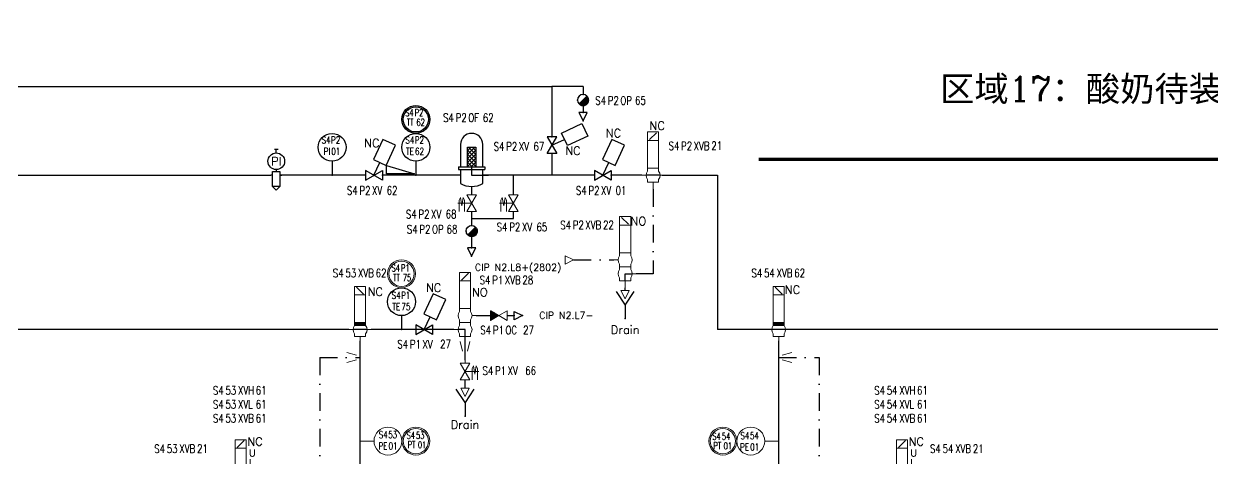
# Model space of a CAD drawing. Header units: inches. Extents: x 17763 to 19852, y 23674 to 24794.
# Drawn here: x 18347.6 to 18773.5, y 24630.4 to 24786.2 of the extents above; entities that cross this region are included whole.
import ezdxf
from ezdxf.enums import TextEntityAlignment as Align

# ---------------------------------------------------------------- set-up
doc = ezdxf.new("R2010")
doc.units = ezdxf.units.IN
doc.header["$MEASUREMENT"] = 0
doc.linetypes.add('ACAD_ISO02W100', pattern=[15, 12, -3])
doc.linetypes.add('DASHDOT2', pattern=[12.7, 6.35, -3.175, 0, -3.175])
doc.layers.add('31 Equipment', color=7, linetype='Continuous', lineweight=9)
doc.layers.add('33 Instruments Labels', color=7, linetype='Continuous', lineweight=9)
for name, color, linetype in [('CUVERIE', 7, 'Continuous'), ('LIBELLE-INSTRUM', 7, 'Continuous'), ('MATERIEL-DIVERS', 7, 'Continuous'), ('POMPES-PROCESS', 7, 'Continuous'), ('REPERES', 7, 'Continuous'), ('TEXTES', 7, 'Continuous'), ('TITRE', 7, 'Continuous'), ('TUYAUTERIE-EAU UTILITES FROIDE', 142, 'Continuous'), ('TUYAUTERIE-EGOUT', 32, 'Continuous'), ('TUYAUTERIE-GAZ', 3, 'Continuous'), ('TUYAUTERIE-NEP', 4, 'DASHDOT2'), ('TUYAUTERIE-VAPEUR', 6, 'Continuous'), ('TUYAUTERIE-VAPEUR PROCESS', 6, 'Continuous'), ('TXT_FR', 7, 'Continuous'), ('VANNES', 7, 'Continuous')]:
    doc.layers.add(name, color=color, linetype=linetype)
doc.layers.get('REPERES').off()
doc.styles.add('ROMANC', font='romanc')
doc.styles.add('ROMANS', font='ROMANS.SHX')
pattern_1 = [(45, (0, 0), (-0.02245064, 0.02245064), [])]

# ---------------------------------------------------------------- blocks, each defined once
blk = doc.blocks.new('APV-VLV-SSEAT-M+MP42-3')
at = {"layer": '31 Equipment'}
h = blk.add_hatch(dxfattribs=at)
h.set_pattern_fill('ANSI31', color=256, scale=0.01, style=0)
h.set_pattern_definition(pattern_1)
h.paths.add_polyline_path([(2, 2.5), (-2, 2.5), (-2, 1.5), (2, 1.5)])
at = {"layer": '31 Equipment', "ltscale": 38}
for p, q in [((1.25, 15.25), (-1.25, 12.75)), ((-4, 0), (-2.5, 0)), ((-2, 2.5), (-2, 1.5)), ((-2, 1.5), (2, 1.5)), ((2, 2.5), (2, 1.5)), ((-2, -2.5), (-2, -1.5)), ((2, -2.5), (-2, -2.5)), ((-2, -2.5), (2, -2.5)), ((0, -2.5), (0, -5)), ((2, -2.5), (2, -1.5))]:
    blk.add_line(p, q, dxfattribs=at)
at = {"layer": '31 Equipment', "lineweight": 30}
blk.add_line((-2.5, 0), (2.5, 0), dxfattribs=at)
at = {"layer": '31 Equipment'}
blk.add_line((2.5, 0), (4, 0), dxfattribs=at)
at = {"layer": '31 Equipment', "ltscale": 38}
for points in [[(-2, 12.5), (2, 12.5), (2, 15.5), (-2, 15.5)], [(-2, 2.5), (2, 2.5), (2, 12.5), (-2, 12.5)]]:
    blk.add_lwpolyline(points, close=True, dxfattribs=at)
for start, end in [(143.1301, 216.8699), (323.1301, 36.8699)]:
    blk.add_arc((0, 0), 2.5, start, end, dxfattribs=at)
blk = doc.blocks.new('EGOUT')
at = {"color": 7}
for p, q in [((-3.2, 9.61), (0, 4.81)), ((0, 4.81), (3.2, 9.61)), ((0, 4.81), (0, 0))]:
    blk.add_line(p, q, dxfattribs=at)
at = {"color": 7, "extrusion": (0, -1, 0)}
blk.add_point((0, 0), dxfattribs=at)
at = {"layer": 'POMPES-PROCESS', "style": 'ROMANS'}
blk.add_attdef('EGOUT', text='', height=3, dxfattribs=at).set_placement((0, -4), align=Align.MIDDLE)
blk = doc.blocks.new('APV-FCE-GEN-REDCON-1')
at = {"layer": '31 Equipment', "color": 7}
for p, q in [((-2.5, 2.5), (2.5, 1.25)), ((2.5, 1.25), (2.5, 1.25)), ((2.5, -1.25), (-2.5, -2.5))]:
    blk.add_line(p, q, dxfattribs=at)
blk = doc.blocks.new('APV-VLV-SOLV-22-1')
at = {"layer": '31 Equipment', "linetype": 'ACAD_ISO02W100', "ltscale": 38}
for p, q in [((-1, 4.5), (-2, 4)), ((3, 4.5), (-1, 4.5)), ((0, 0), (0, 5)), ((-2, 4), (1, 3.5)), ((-2, 3), (1, 3.5)), ((-1, 2.5), (-2, 3)), ((3, 2.5), (-1, 2.5))]:
    blk.add_line(p, q, dxfattribs=at)
at = {"layer": '31 Equipment', "ltscale": 38}
for p, q in [((-3, 0), (-4, 0)), ((3, 0), (4, 0))]:
    blk.add_line(p, q, dxfattribs=at)
at = {"layer": '31 Equipment'}
for p, q in [((-3, 1.734), (-3, -1.734)), ((-3, -1.734), (3, 1.734)), ((3, -1.734), (-3, 1.734)), ((3, 1.734), (3, -1.734))]:
    blk.add_line(p, q, dxfattribs=at)
blk = doc.blocks.new('APV-SIGN-ARW-FLOW-1')
at = {"layer": '31 Equipment'}
for p, q in [((-1.5, -1.5), (-1.5, 1.5)), ((-1.5, 1.5), (1.5, 0)), ((1.5, 0), (-1.5, -1.5))]:
    blk.add_line(p, q, dxfattribs=at)
blk = doc.blocks.new('INSTR-M-L-TE')
at = {"color": 7, "extrusion": (0, -1, 0)}
blk.add_point((0, -10), dxfattribs=at)
at = {"layer": 'MATERIEL-DIVERS', "color": 7}
blk.add_line((0, -5), (0, -10), dxfattribs=at)
blk.add_circle((0, 0), 5, dxfattribs=at)
at = {"layer": 'LIBELLE-INSTRUM', "style": 'ROMANS', "width": 0.8, "flags": 8}
blk.add_attdef('TE', text='', height=3, dxfattribs=at).set_placement((0, 0), align=Align.MIDDLE)
blk = doc.blocks.new('APV-VLV-SSEAT-SW43-41')
at = {"layer": '31 Equipment', "ltscale": 38}
for p, q in [((1.25, 20.25), (-1.25, 17.75)), ((-2, 7.5), (-2, 6.5)), ((2, 7.5), (2, 6.5)), ((2.5, 5), (4, 5)), ((-2.5, 0), (-4, 0)), ((-2, 2.5), (-2, 3.5)), ((-2, 2.5), (2, 2.5)), ((-2, 2.5), (-2, 1.5)), ((2, 2.5), (2, 3.5)), ((2, 2.5), (2, 1.5)), ((-2, -1.5), (-2, -2.5)), ((-2, -2.5), (2, -2.5)), ((0, -2.5), (0, -5)), ((2, -1.5), (2, -2.5))]:
    blk.add_line(p, q, dxfattribs=at)
at = {"layer": '31 Equipment', "lineweight": 30}
for p, q in [((0, 0), (-2.5, 0)), ((0, -2.5), (0, 0))]:
    blk.add_line(p, q, dxfattribs=at)
at = {"layer": '31 Equipment', "ltscale": 38}
for points in [[(-2, 17.5), (2, 17.5), (2, 20.5), (-2, 20.5)], [(-2, 7.5), (2, 7.5), (2, 17.5), (-2, 17.5)]]:
    blk.add_lwpolyline(points, close=True, dxfattribs=at)
for centre, start, end in [((0, 5), 143.1301, 216.8699), ((0, 5), 323.1301, 36.8699), ((0, 0), 143.1301, 216.8699), ((0, 0), 323.1301, 36.8699)]:
    blk.add_arc(centre, 2.5, start, end, dxfattribs=at)
blk = doc.blocks.new('APV-INS-F-L-TT')
at = {"layer": '31 Equipment'}
for radius in [5, 4.5]:
    blk.add_circle((0, 0), radius, dxfattribs=at)
blk = doc.blocks.new('APV-VLV-SSEAT-SW42-3')
at = {"layer": '31 Equipment', "ltscale": 38}
for p, q in [((1.25, 15.25), (-1.25, 12.75)), ((-2, 2.5), (-2, 1.5)), ((2, 2.5), (2, 1.5)), ((-2, -2.5), (-2, -1.5)), ((2, -2.5), (-2, -2.5)), ((-2, -2.5), (2, -2.5)), ((0, -2.5), (0, -5)), ((2, -2.5), (2, -1.5))]:
    blk.add_line(p, q, dxfattribs=at)
at = {"layer": '31 Equipment'}
for p, q in [((-4, 0), (-2.5, 0)), ((2.5, 0), (4, 0))]:
    blk.add_line(p, q, dxfattribs=at)
at = {"layer": '31 Equipment', "lineweight": 30}
blk.add_line((2.5, 0), (-2.5, 0), dxfattribs=at)
at = {"layer": '31 Equipment', "ltscale": 38}
for points in [[(-2, 12.5), (2, 12.5), (2, 15.5), (-2, 15.5)], [(-2, 2.5), (2, 2.5), (2, 12.5), (-2, 12.5)]]:
    blk.add_lwpolyline(points, close=True, dxfattribs=at)
for start, end in [(143.1301, 216.8699), (323.1301, 36.8699)]:
    blk.add_arc((0, 0), 2.5, start, end, dxfattribs=at)
blk = doc.blocks.new('FLE23-A')
at = {"color": 7}
for p, q in [((0, 1.5), (-3, 0)), ((-3, 0), (0, -1.5)), ((0, -1.5), (0, 1.5))]:
    blk.add_line(p, q, dxfattribs=at)
at = {"layer": 'MATERIEL-DIVERS', "color": 7, "extrusion": (-1, 0, 0)}
blk.add_point((-3, 0), dxfattribs=at)
at = {"layer": 'MATERIEL-DIVERS', "color": 2}
for p in [(-3, 0), (0, 0)]:
    blk.add_point(p, dxfattribs=at)
at = {"layer": 'MATERIEL-DIVERS', "color": 7, "extrusion": (1, 0, 0)}
blk.add_point((0, 0), dxfattribs=at)
blk = doc.blocks.new('INSTR-M-L-PI')
at = {"color": 7, "extrusion": (0, -1, 0)}
blk.add_point((0, -10), dxfattribs=at)
at = {"layer": 'MATERIEL-DIVERS', "color": 7}
blk.add_line((0, -5), (0, -10), dxfattribs=at)
blk.add_circle((0, 0), 5, dxfattribs=at)
at = {"layer": 'LIBELLE-INSTRUM', "style": 'ROMANS', "width": 0.8, "flags": 8}
blk.add_attdef('PI', text='', height=3, dxfattribs=at).set_placement((0, 0), align=Align.MIDDLE)
blk = doc.blocks.new('DETR12MODIF')
at = {"layer": 'MATERIEL-DIVERS', "color": 7}
for p, q in [((-0.67, 9.33), (0.67, 9.33)), ((0, 8), (0, 9.33)), ((-1.33, 0), (-2, 0)), ((-1.33, -4), (-1.33, 1.33)), ((-1.33, 1.33), (1.33, 1.33)), ((1.33, 1.33), (1.33, -4)), ((1.33, 0), (2, 0)), ((-1.33, -4), (0, -5.33)), ((1.33, -4), (-1.33, -4)), ((0, -5.33), (1.33, -4))]:
    blk.add_line(p, q, dxfattribs=at)
at = {"layer": 'MATERIEL-DIVERS'}
blk.add_line((0, 2), (0, 1.33), dxfattribs=at)
blk.add_circle((0, 5), 3, dxfattribs=at)
at = {"layer": 'MATERIEL-DIVERS', "style": 'ROMANS'}
blk.add_text('PI', height=3, dxfattribs=at).set_placement((0, 5), align=Align.MIDDLE)
blk = doc.blocks.new('*X56')
at = {"color": 0}
for p, q in [((688.5, 377.37), (691.13, 380)), ((688.5, 378.79), (689.71, 380)), ((688.5, 375.96), (691.5, 378.96)), ((688.5, 374.54), (691.5, 377.54)), ((688.5, 373.13), (691.5, 376.13)), ((689.78, 373), (691.5, 374.72)), ((691.2, 373), (691.5, 373.3))]:
    blk.add_line(p, q, dxfattribs=at)
blk = doc.blocks.new('SAFILT')
for p, q in [((-4, 11), (-4, 3)), ((-1.5, 3), (-1.5, 10)), ((-1.5, 10), (1.5, 10)), ((1.5, 10), (1.5, 3)), ((4, 3), (4, 11)), ((-4, 0), (-6, 0)), ((-4.68, 3), (-4.68, 2)), ((-4.68, 3), (4.68, 3)), ((-4.68, 2), (4.68, 2)), ((-4, 2), (-4, -3)), ((0, 3), (0, 0)), ((0, 0), (6, 0)), ((4, -3), (4, 2)), ((4.68, 3), (4.68, 2)), ((0, -4), (0, -6))]:
    blk.add_line(p, q)
for centre, radius, start, end in [((0, 11), 4, 0, 180), ((0, 4.5), 8.5, 241.9275, 298.0725)]:
    blk.add_arc(centre, radius, start, end)
at = {"xscale": -1}
blk.add_blockref('*X56', (690, -370), dxfattribs=at)
blk.add_blockref('*X56', (-690, -370))
blk = doc.blocks.new('*X59')
at = {"color": 0}
for p, q in [((96.5, 163), (103.5, 170)), ((96.5, 162.9), (103.6, 170)), ((96.5, 162.9), (103.6, 170)), ((96.5, 162.9), (103.6, 170)), ((96.6, 162.9), (103.6, 169.9)), ((96.6, 162.9), (103.6, 169.9)), ((96.6, 162.8), (103.7, 169.9)), ((96.6, 162.8), (103.7, 169.9)), ((96.6, 162.8), (103.7, 169.9)), ((96.7, 162.8), (103.7, 169.8)), ((96.7, 162.7), (103.8, 169.8)), ((96.7, 162.7), (103.8, 169.8)), ((96.7, 162.7), (103.8, 169.8)), ((96.8, 162.7), (103.8, 169.7)), ((96.8, 162.7), (103.8, 169.7)), ((96.8, 162.6), (103.9, 169.7)), ((96.8, 162.6), (103.9, 169.7)), ((96.9, 162.6), (103.9, 169.6)), ((96.9, 162.6), (103.9, 169.6)), ((96.9, 162.6), (103.9, 169.6)), ((96.9, 162.5), (104, 169.6)), ((97, 162.5), (104, 169.5)), ((97, 162.5), (104, 169.5)), ((97, 162.5), (104, 169.5)), ((97, 162.5), (104, 169.5)), ((97.1, 162.4), (104.1, 169.4)), ((97.1, 162.4), (104.1, 169.4)), ((97.1, 162.4), (104.1, 169.4)), ((97.2, 162.4), (104.1, 169.3)), ((97.2, 162.4), (104.1, 169.3)), ((97.2, 162.4), (104.1, 169.3)), ((97.2, 162.3), (104.2, 169.3)), ((97.3, 162.3), (104.2, 169.2)), ((97.3, 162.3), (104.2, 169.2)), ((97.3, 162.3), (104.2, 169.2)), ((97.3, 162.3), (104.2, 169.2)), ((97.4, 162.2), (104.3, 169.1)), ((97.4, 162.2), (104.3, 169.1)), ((97.4, 162.2), (104.3, 169.1)), ((97.5, 162.2), (104.3, 169)), ((97.5, 162.2), (104.3, 169)), ((97.5, 162.2), (104.3, 169)), ((97.5, 162.1), (104.4, 169)), ((97.6, 162.1), (104.4, 168.9)), ((97.6, 162.1), (104.4, 168.9)), ((97.6, 162.1), (104.4, 168.9)), ((97.7, 162.1), (104.4, 168.8)), ((97.7, 162.1), (104.4, 168.8)), ((97.7, 162.1), (104.4, 168.8)), ((97.7, 162), (104.5, 168.8)), ((97.8, 162), (104.5, 168.7)), ((97.8, 162), (104.5, 168.7)), ((97.8, 162), (104.5, 168.7)), ((97.9, 162), (104.5, 168.6)), ((97.9, 162), (104.5, 168.6)), ((97.9, 162), (104.5, 168.6)), ((98, 161.9), (104.6, 168.5)), ((98, 161.9), (104.6, 168.5)), ((98, 161.9), (104.6, 168.5)), ((98, 161.9), (104.6, 168.5)), ((98.1, 161.9), (104.6, 168.4)), ((98.1, 161.9), (104.6, 168.4)), ((98.1, 161.9), (104.6, 168.4)), ((98.2, 161.8), (104.7, 168.3)), ((98.2, 161.8), (104.7, 168.3)), ((98.2, 161.8), (104.7, 168.3)), ((98.3, 161.8), (104.7, 168.2)), ((98.3, 161.8), (104.7, 168.2)), ((98.3, 161.8), (104.7, 168.2)), ((98.4, 161.8), (104.7, 168.1)), ((98.4, 161.8), (104.7, 168.1)), ((98.4, 161.7), (104.8, 168.1)), ((98.5, 161.7), (104.8, 168)), ((98.5, 161.7), (104.8, 168)), ((98.5, 161.7), (104.8, 168)), ((98.6, 161.7), (104.8, 167.9)), ((98.6, 161.7), (104.8, 167.9)), ((98.6, 161.7), (104.8, 167.9)), ((98.7, 161.7), (104.8, 167.8)), ((98.7, 161.7), (104.8, 167.8)), ((98.8, 161.7), (104.8, 167.7)), ((98.8, 161.6), (104.9, 167.7)), ((98.8, 161.6), (104.9, 167.7)), ((98.9, 161.6), (104.9, 167.6)), ((98.9, 161.6), (104.9, 167.6)), ((98.9, 161.6), (104.9, 167.6)), ((99, 161.6), (104.9, 167.5)), ((99, 161.6), (104.9, 167.5)), ((99, 161.6), (104.9, 167.5)), ((99.1, 161.6), (104.9, 167.4)), ((99.1, 161.6), (104.9, 167.4)), ((99.2, 161.6), (104.9, 167.3)), ((99.2, 161.6), (104.9, 167.3)), ((99.2, 161.6), (104.9, 167.3)), ((99.3, 161.6), (104.9, 167.2)), ((99.3, 161.5), (105, 167.2)), ((99.4, 161.5), (105, 167.1)), ((99.4, 161.5), (105, 167.1)), ((99.4, 161.5), (105, 167.1)), ((99.5, 161.5), (105, 167)), ((99.5, 161.5), (105, 167)), ((99.6, 161.5), (105, 166.9)), ((99.6, 161.5), (105, 166.9)), ((99.6, 161.5), (105, 166.9)), ((99.7, 161.5), (105, 166.8)), ((99.7, 161.5), (105, 166.8)), ((99.8, 161.5), (105, 166.7)), ((99.8, 161.5), (105, 166.7)), ((99.9, 161.5), (105, 166.6)), ((99.9, 161.5), (105, 166.6)), ((99.9, 161.5), (105, 166.6)), ((100, 161.5), (105, 166.5)), ((100, 161.5), (105, 166.5)), ((100.1, 161.5), (105, 166.4)), ((100.1, 161.5), (105, 166.4)), ((100.2, 161.5), (105, 166.3)), ((100.2, 161.5), (105, 166.3)), ((100.3, 161.5), (105, 166.2)), ((100.3, 161.5), (105, 166.2)), ((100.4, 161.5), (105, 166.1)), ((100.4, 161.5), (105, 166.1)), ((100.5, 161.5), (105, 166)), ((100.5, 161.5), (105, 166)), ((100.6, 161.5), (105, 165.9)), ((100.6, 161.5), (105, 165.9)), ((100.7, 161.5), (105, 165.8)), ((100.7, 161.6), (104.9, 165.8)), ((100.8, 161.6), (104.9, 165.7)), ((100.8, 161.6), (104.9, 165.7)), ((100.9, 161.6), (104.9, 165.6)), ((100.9, 161.6), (104.9, 165.6)), ((101, 161.6), (104.9, 165.5)), ((101, 161.6), (104.9, 165.5)), ((101.1, 161.6), (104.9, 165.4)), ((101.2, 161.6), (104.9, 165.3)), ((101.2, 161.6), (104.9, 165.3)), ((101.3, 161.7), (104.8, 165.2)), ((101.3, 161.7), (104.8, 165.2)), ((101.4, 161.7), (104.8, 165.1)), ((101.5, 161.7), (104.8, 165)), ((101.5, 161.7), (104.8, 165)), ((101.6, 161.8), (104.7, 164.9)), ((101.7, 161.8), (104.7, 164.8)), ((101.7, 161.8), (104.7, 164.8)), ((101.8, 161.8), (104.7, 164.7)), ((101.9, 161.9), (104.6, 164.6)), ((102, 161.9), (104.6, 164.5)), ((102, 161.9), (104.6, 164.5)), ((102.1, 162), (104.5, 164.4)), ((102.2, 162), (104.5, 164.3)), ((102.3, 162.1), (104.4, 164.2)), ((102.4, 162.1), (104.4, 164.1)), ((102.5, 162.2), (104.3, 164)), ((102.6, 162.2), (104.3, 163.9)), ((102.7, 162.3), (104.2, 163.8)), ((102.9, 162.4), (104.1, 163.6)), ((103, 162.5), (104, 163.5)), ((103.3, 162.7), (103.8, 163.2))]:
    blk.add_line(p, q, dxfattribs=at)
blk = doc.blocks.new('ST')
at = {"color": 7}
blk.add_line((-1.41, 1.42), (1.42, -1.41), dxfattribs=at)
for start, end in [(134.8377, 315.1619), (315.2431, 134.7569)]:
    blk.add_arc((0, 0), 2, start, end, dxfattribs=at)
at = {"color": 7, "extrusion": (-1, 0, 0)}
blk.add_point((-2, 0), dxfattribs=at)
at = {"color": 7, "extrusion": (0, 1, 0)}
blk.add_point((0, 2), dxfattribs=at)
at = {"color": 7, "extrusion": (1, 0, 0)}
blk.add_point((2, 0), dxfattribs=at)
at = {"color": 7, "extrusion": (0, -1, 0)}
blk.add_point((0, -2), dxfattribs=at)
at = {"color": 7, "xscale": -0.4, "yscale": 0.4, "zscale": 0.4}
blk.add_blockref('*X59', (40, -66.6), dxfattribs=at)
blk = doc.blocks.new('VANNE SIEGE INCLINE')
at = {"color": 7}
for p, q in [((-3, 1.73), (-3, -1.73)), ((-3, -1.73), (3, 1.73)), ((3, -1.73), (-3, 1.73)), ((3, 1.73), (3, -1.73))]:
    blk.add_line(p, q, dxfattribs=at)
at = {"color": 7, "extrusion": (-1, 0, 0)}
blk.add_point((-3, 0), dxfattribs=at)
at = {"color": 7, "extrusion": (1, 0, 0)}
blk.add_point((3, 0), dxfattribs=at)
at = {"layer": 'VANNES'}
for p, q in [((3.23, 12.84), (-0.15, 5.59)), ((7.76, 10.73), (3.23, 12.84)), ((4.38, 3.47), (7.76, 10.73)), ((-0.15, 5.59), (4.38, 3.47)), ((0, 0), (2.11, 4.53))]:
    blk.add_line(p, q, dxfattribs=at)
blk = doc.blocks.new('APV-INS-M-L-PE')
at = {"layer": '31 Equipment', "color": 7}
blk.add_line((0, -5), (0, -10), dxfattribs=at)
blk.add_circle((0, 0), 5, dxfattribs=at)
at = {"layer": '33 Instruments Labels', "style": 'ROMANS', "width": 0.8, "flags": 8}
blk.add_attdef('PE', text='', height=3, dxfattribs=at).set_placement((0, 0), align=Align.MIDDLE)
blk = doc.blocks.new('APV-INS-F-L-PT')
at = {"layer": '31 Equipment'}
for radius in [5, 4.5]:
    blk.add_circle((0, 0), radius, dxfattribs=at)
blk = doc.blocks.new('REPNORM1')
at = {"layer": 'TEXTES', "style": 'ROMANS', "width": 0.75}
for tag, p in [('ZONE', (-9.75, -1.25)), ('SOUSZONE', (-5.25, -1.25)), ('ELEMENT', (-0.75, -1.25)), ('NUM', (5.59, -1.22))]:
    blk.add_attdef(tag, p, '', height=3, dxfattribs=at)
blk = doc.blocks.new('REPINS')
at = {"layer": 'TEXTES', "style": 'ROMANS', "width": 0.75}
for tag, p in [('ZONE', (-3.3, 1)), ('SOUSZONE', (0.1, 1)), ('NUM', (0.2, -3))]:
    blk.add_attdef(tag, p, '', height=2.5, dxfattribs=at)
blk.add_attdef('ELEMENT', text='', height=2.5, dxfattribs=at).set_placement((-0.2, -3), align=Align.RIGHT)
blk = doc.blocks.new('REPINS2')
at = {"layer": 'TEXTES', "style": 'ROMANS', "width": 0.7}
for tag, p in [('ZONE', (-3.35, 0.8)), ('SOUSZONE', (0.05, 0.8)), ('NUM', (0.7, -2.6))]:
    blk.add_attdef(tag, p, '', height=2.5, dxfattribs=at)
blk.add_attdef('ELEMENT', text='', height=2.5, dxfattribs=at).set_placement((-1.56, -2.59), align=Align.CENTER)
blk = doc.blocks.new('REPNORM')
at = {"layer": 'TEXTES', "style": 'ROMANS', "width": 0.75}
for tag, p in [('ZONE', (-9.75, -1.25)), ('SOUSZONE', (-5.25, -1.25)), ('ELEMENT', (0, -1.25)), ('NUM', (4.5, -1.25))]:
    blk.add_attdef(tag, p, '', height=3, dxfattribs=at)
blk = doc.blocks.new('APV-FCE-NRV-GEN-1')
at = {"layer": '31 Equipment'}
h = blk.add_hatch(dxfattribs=at)
h.set_pattern_fill('ANSI31', color=256, scale=0.01, style=0)
h.set_pattern_definition(pattern_1)
h.paths.add_polyline_path([(3, 1.75), (3, -1.75), (0, 0)])
at = {"layer": '31 Equipment', "linetype": 'ACAD_ISO02W100', "ltscale": 38}
for p, q in [((-3, 0), (-5, 0)), ((0, 0), (-3, 1.75)), ((-3, 1.75), (-3, -1.75)), ((0, 0), (-3, -1.75)), ((0, 0), (3, 1.75)), ((0, 0), (3, -1.75)), ((3, 1.75), (3, -1.75)), ((3, 0), (5, 0))]:
    blk.add_line(p, q, dxfattribs=at)
blk = doc.blocks.new('APV-VLV-DSEAT-DA34-3')
at = {"layer": '31 Equipment', "ltscale": 38}
for p, q in [((1.25, 20.25), (-1.25, 17.75)), ((-4, 5), (-2.5, 5)), ((-2, 7.5), (-2, 6.5)), ((2, 7.5), (2, 6.5)), ((4, 5), (2.5, 5)), ((-2, 3), (-2, 3.5)), ((-2, 2), (-2, 1.5)), ((2, 3), (2, 3.5)), ((2, 2), (2, 1.5)), ((-4, 0), (-2.5, 0)), ((-2, -2.5), (-2, -1.5)), ((-2, -2.5), (2, -2.5)), ((0, -5.5), (-1, -4)), ((0, -2.5), (0, -4)), ((1, -4), (0, -5.5)), ((1.5, -2.5), (1.5, -5)), ((2, -2.5), (2, -1.5)), ((2.5, 0), (4, 0)), ((0, -5.5), (0, -7.5))]:
    blk.add_line(p, q, dxfattribs=at)
at = {"layer": '31 Equipment', "lineweight": 30}
for p, q in [((-2.5, 5), (2.5, 5)), ((-2.5, 0), (2.5, 0))]:
    blk.add_line(p, q, dxfattribs=at)
at = {"layer": '31 Equipment', "ltscale": 38}
for points in [[(-2, 17.5), (2, 17.5), (2, 20.5), (-2, 20.5)], [(-2, 7.5), (2, 7.5), (2, 17.5), (-2, 17.5)], [(-2, 3), (2, 3), (2, 2), (-2, 2)]]:
    blk.add_lwpolyline(points, close=True, dxfattribs=at)
for centre, start, end in [((0, 5), 143.1301, 216.8699), ((0, 5), 323.1301, 36.8699), ((0, 0), 143.1301, 216.8699), ((0, 0), 323.1301, 36.8699)]:
    blk.add_arc(centre, 2.5, start, end, dxfattribs=at)
at = {"layer": '31 Equipment', "style": 'ROMANS', "flags": 8}
for tag, p in [('U', (3, 14.5)), ('L', (3, 11))]:
    blk.add_attdef(tag, p, '', height=2.5, dxfattribs=at)
blk = doc.blocks.new('PENTE-G')
at = {"layer": 'MATERIEL-DIVERS'}
blk.add_lwpolyline([(-5, 2), (5, 2), (5, 5), (-5, 2)], dxfattribs=at)

msp = doc.modelspace()

# ---------------------------------------------------------------- linework, layer by layer
at = {"color": 7, "extrusion": (0, -1, 0)}
msp.add_point((18488.11, 24731.86), dxfattribs=at)
at = {"layer": '31 Equipment', "color": 7, "extrusion": (0, -1, 0)}
msp.add_point((18449.86, 24731.89), dxfattribs=at)
at = {"layer": 'MATERIEL-DIVERS', "color": 7}
msp.add_line((18488.11, 24736.86), (18488.11, 24731.86), dxfattribs=at)
at = {"layer": 'MATERIEL-DIVERS'}
msp.add_lwpolyline([(18905.6, 24785.57, 1.2, 1.2, 0), (18905.6, 24737.57, 1.2, 1.2, 0), (18611, 24737.57, 0, 0, 0), (18611, 24785.57, 0, 0, 0)], format="xyseb", close=True, dxfattribs=at)
for radius in [5, 4.5]:
    msp.add_circle((18488.11, 24751.86), radius, dxfattribs=at)
at = {"layer": 'MATERIEL-DIVERS', "color": 7}
msp.add_circle((18488.11, 24741.86), 5, dxfattribs=at)
at = {"layer": 'TUYAUTERIE-EGOUT'}
for p, q in [((18548.03, 24756.82), (18548.03, 24754.32)), ((18563.11, 24690.51), (18563.11, 24691.51)), ((18505.74, 24655.52), (18505.74, 24658.52))]:
    msp.add_line(p, q, dxfattribs=at)
at = {"layer": 'TUYAUTERIE-GAZ'}
for p, q in [((18536.86, 24739.61), (18536.86, 24731.86)), ((17847.8, 24731.86), (18436.11, 24731.86)), ((18470.11, 24731.86), (18439.44, 24731.86)), ((18470.11, 24731.86), (18440.11, 24731.86)), ((18504.11, 24731.86), (18476.11, 24731.86)), ((18503.11, 24731.86), (18476.11, 24731.86)), ((18552.16, 24731.86), (18512.11, 24731.86)), ((18523.11, 24724.86), (18523.11, 24731.86)), ((18569.11, 24731.86), (18558.16, 24731.86)), ((18576.36, 24731.86), (18596.19, 24731.86)), ((18596.19, 24731.86), (18596.19, 24676.52)), ((18508.12, 24721.85), (18508.12, 24721.87)), ((18523.11, 24721.85), (18523.11, 24721.87)), ((18431.5, 24676.52), (18172.13, 24676.52)), ((18464.13, 24676.52), (18431.5, 24676.52)), ((18501.74, 24676.52), (18472.13, 24676.52)), ((18501.74, 24676.52), (18494.08, 24676.52)), ((18505.74, 24665.52), (18505.74, 24676.52)), ((18717.63, 24676.52), (18596.19, 24676.52)), ((19289.62, 24676.52), (18717.63, 24676.52)), ((18468.13, 24600.52), (18468.13, 24672.52)), ((18468.13, 24600.52), (18468.13, 24672.52)), ((18468.13, 24600.52), (18468.13, 24672.52)), ((18618.13, 24600.52), (18618.13, 24672.52)), ((18618.13, 24600.52), (18618.13, 24672.52)), ((18618.13, 24600.52), (18618.13, 24672.52))]:
    msp.add_line(p, q, dxfattribs=at)
at = {"layer": 'TUYAUTERIE-NEP'}
for p, q in [((18573.11, 24726.86), (18573.11, 24696.51)), ((18544.64, 24701.51), (18559.11, 24701.51)), ((18573.11, 24696.51), (18567.11, 24696.51)), ((18509.74, 24681.52), (18514.87, 24681.52)), ((18520.87, 24681.52), (18523.35, 24681.52)), ((18453.68, 24666.52), (18468.13, 24666.52)), ((18453.68, 24666.52), (18453.68, 24616.52)), ((18618.13, 24666.52), (18632.59, 24666.52)), ((18632.59, 24666.52), (18632.59, 24616.52))]:
    msp.add_line(p, q, dxfattribs=at)
at = {"layer": 'TUYAUTERIE-VAPEUR'}
for p, q in [((17899.7, 24763.66), (18536.86, 24763.66)), ((18536.86, 24763.66), (18536.86, 24745.61))]:
    msp.add_line(p, q, dxfattribs=at)
at = {"layer": 'TUYAUTERIE-VAPEUR PROCESS'}
for p, q in [((18548.03, 24763.66), (18536.86, 24763.66)), ((18548.03, 24763.66), (18548.03, 24760.82)), ((18508.11, 24725.86), (18508.11, 24724.86)), ((18508.11, 24718.86), (18508.11, 24713.86)), ((18523.1, 24716.36), (18523.1, 24718.86)), ((18508.11, 24716.36), (18523.1, 24716.36)), ((18508.11, 24709.86), (18508.11, 24705.86))]:
    msp.add_line(p, q, dxfattribs=at)

# ---------------------------------------------------------------- block references
at = {"layer": '33 Instruments Labels'}
for name, p in [('INSTR-M-L-TE', (18482.98, 24686.52)), ('APV-INS-F-L-PT', (18488.13, 24636.52)), ('APV-INS-F-L-PT', (18598.13, 24636.52))]:
    msp.add_blockref(name, p, dxfattribs=at)
at = {"layer": '33 Instruments Labels', "xscale": -1, "rotation": 270}
msp.add_blockref('APV-INS-M-L-PE', (18478.13, 24636.52), dxfattribs=at)
at = {"layer": '33 Instruments Labels', "rotation": 90}
msp.add_blockref('APV-INS-M-L-PE', (18608.13, 24636.52), dxfattribs=at)
at = {"layer": 'CUVERIE', "xscale": -1, "rotation": 90}
for p in [(18508.11, 24721.86), (18523.1, 24721.86)]:
    msp.add_blockref('APV-VLV-SOLV-22-1', p, dxfattribs=at)
at = {"layer": 'MATERIEL-DIVERS'}
for name, p, rotation in [('ST', (18548.03, 24758.82), 90), ('APV-SIGN-ARW-FLOW-1', (18563.11, 24689.01), 270)]:
    msp.add_blockref(name, p, dxfattribs=dict(at, rotation=rotation))
for name, p in [('INSTR-M-L-PI', (18458.11, 24741.86)), ('SAFILT', (18508.11, 24731.86)), ('VANNE SIEGE INCLINE', (18473.11, 24731.86)), ('VANNE SIEGE INCLINE', (18555.16, 24731.86)), ('DETR12MODIF', (18438.11, 24731.86)), ('VANNE SIEGE INCLINE', (18491.08, 24676.52))]:
    msp.add_blockref(name, p, dxfattribs=at)
at = {"layer": 'MATERIEL-DIVERS', "xscale": -1}
for name, p, rotation in [('VANNE SIEGE INCLINE', (18536.86, 24742.61), 270), ('APV-SIGN-ARW-FLOW-1', (18543.14, 24701.51), 180), ('APV-SIGN-ARW-FLOW-1', (18505.74, 24654.02), 90)]:
    msp.add_blockref(name, p, dxfattribs=dict(at, rotation=rotation))
for name, p in [('PENTE-G', (18482.64, 24730.36)), ('ST', (18508.11, 24711.86)), ('APV-FCE-NRV-GEN-1', (18517.87, 24681.52)), ('FLE23-A', (18523.35, 24681.52))]:
    msp.add_blockref(name, p, dxfattribs=at)
at = {"layer": 'MATERIEL-DIVERS'}
msp.add_blockref('EGOUT', (18563.11, 24680.51), dxfattribs=at).add_auto_attribs({'EGOUT': 'Drain'})
for p, xscale, yscale, zscale, rotation in [((18505.74, 24670.52), 0.7000000000000455, 0.7000000000000455, 0.7000000000000455, 270), ((18465.13, 24666.52), -0.7, 0.7, 0.7, 180), ((18621.13, 24666.52), 0.7, 0.7, 0.7, 180)]:
    msp.add_blockref('APV-FCE-GEN-REDCON-1', p, dxfattribs=dict(at, xscale=xscale, yscale=yscale, zscale=zscale, rotation=rotation))
ref = msp.add_blockref('EGOUT', (18505.74, 24645.52), dxfattribs=dict(at, xscale=-1))
ref.add_attrib('EGOUT', 'Drain', dxfattribs={"layer": 'POMPES-PROCESS', "height": 3, "style": 'ROMANS'}).set_placement((18505.74, 24642.52), align=Align.MIDDLE)
at = {"layer": 'REPERES'}
ref = msp.add_blockref('REPNORM', (18562.15, 24758.39), dxfattribs=at)
ref.add_attrib('ZONE', 'S4', (18552.4, 24757.14), dxfattribs={"layer": 'TEXTES', "height": 3, "style": 'ROMANS', "width": 0.75})
ref.add_attrib('SOUSZONE', 'P2', (18556.9, 24757.14), dxfattribs={"layer": 'TEXTES', "height": 3, "style": 'ROMANS', "width": 0.75})
ref.add_attrib('ELEMENT', 'OP', (18561.41, 24757.14), dxfattribs={"layer": 'TEXTES', "height": 3, "style": 'ROMANS', "width": 0.75})
ref.add_attrib('NUM', '65', (18566.65, 24757.14), dxfattribs={"layer": 'TEXTES', "height": 3, "style": 'ROMANS', "width": 0.75})
for name, p, values in [('REPINS2', (18487.64, 24752.22), {'ZONE': 'S4', 'SOUSZONE': 'P2', 'NUM': '62', 'ELEMENT': 'TT'}), ('REPINS', (18457.64, 24742.22), {'ZONE': 'S4', 'SOUSZONE': 'P2', 'ELEMENT': 'PI', 'NUM': '01'}), ('REPNORM1', (18588.41, 24742.13), {'ZONE': 'S4', 'SOUSZONE': 'P2', 'ELEMENT': 'XVB', 'NUM': '21'}), ('REPNORM1', (18549.61, 24713.75), {'ZONE': 'S4', 'SOUSZONE': 'P2', 'ELEMENT': 'XVB', 'NUM': '22'}), ('REPINS2', (18482.74, 24696.52), {'ZONE': 'S4', 'SOUSZONE': 'P1', 'NUM': '75', 'ELEMENT': 'TT'}), ('REPNORM1', (18468.13, 24696.52), {'ZONE': 'S4', 'SOUSZONE': '53', 'ELEMENT': 'XVB', 'NUM': '62'}), ('REPNORM1', (18520.74, 24694.02), {'ZONE': 'S4', 'SOUSZONE': 'P1', 'ELEMENT': 'XVB', 'NUM': '28'}), ('REPNORM1', (18618.13, 24696.52), {'ZONE': 'S4', 'SOUSZONE': '54', 'ELEMENT': 'XVB', 'NUM': '62'}), ('REPNORM1', (18520.98, 24676.07), {'ZONE': 'S4', 'SOUSZONE': 'P1', 'ELEMENT': 'OC', 'NUM': '27'}), ('REPNORM1', (18491.24, 24671.02), {'ZONE': 'S4', 'SOUSZONE': 'P1', 'ELEMENT': 'XV', 'NUM': '27'}), ('REPNORM1', (18521.74, 24661.52), {'ZONE': 'S4', 'SOUSZONE': 'P1', 'ELEMENT': 'XV', 'NUM': '66'}), ('REPNORM1', (18425.15, 24654.45), {'ZONE': 'S4', 'SOUSZONE': '53', 'ELEMENT': 'XVH', 'NUM': '61'}), ('REPNORM1', (18662.11, 24654.45), {'ZONE': 'S4', 'SOUSZONE': '54', 'ELEMENT': 'XVH', 'NUM': '61'}), ('REPNORM1', (18425.15, 24644.45), {'ZONE': 'S4', 'SOUSZONE': '53', 'ELEMENT': 'XVB', 'NUM': '61'}), ('REPNORM1', (18662.11, 24644.45), {'ZONE': 'S4', 'SOUSZONE': '54', 'ELEMENT': 'XVB', 'NUM': '61'}), ('REPINS', (18478.13, 24636.54), {'ZONE': 'S4', 'SOUSZONE': '53', 'ELEMENT': 'PE', 'NUM': '01'}), ('REPINS2', (18488.13, 24636.54), {'ZONE': 'S4', 'SOUSZONE': '53', 'NUM': '01', 'ELEMENT': 'PT'}), ('REPINS2', (18597.72, 24636.18), {'ZONE': 'S4', 'SOUSZONE': '54', 'NUM': '01', 'ELEMENT': 'PT'}), ('REPINS', (18607.72, 24636.18), {'ZONE': 'S4', 'SOUSZONE': '54', 'ELEMENT': 'PE', 'NUM': '01'}), ('REPNORM1', (18404.13, 24633.52), {'ZONE': 'S4', 'SOUSZONE': '53', 'ELEMENT': 'XVB', 'NUM': '21'}), ('REPNORM1', (18682.13, 24633.52), {'ZONE': 'S4', 'SOUSZONE': '54', 'ELEMENT': 'XVB', 'NUM': '21'})]:
    msp.add_blockref(name, p, dxfattribs=at).add_auto_attribs(values)
ref = msp.add_blockref('REPNORM', (18507.64, 24752.22), dxfattribs=at)
ref.add_attrib('ZONE', 'S4', (18497.89, 24750.97), dxfattribs={"layer": 'TEXTES', "height": 3, "style": 'ROMANS', "width": 0.75})
ref.add_attrib('SOUSZONE', 'P2', (18502.39, 24750.98), dxfattribs={"layer": 'TEXTES', "height": 3, "style": 'ROMANS', "width": 0.75})
ref.add_attrib('ELEMENT', 'OF', (18506.91, 24750.98), dxfattribs={"layer": 'TEXTES', "height": 3, "style": 'ROMANS', "width": 0.75})
ref.add_attrib('NUM', '62', (18512.14, 24750.98), dxfattribs={"layer": 'TEXTES', "height": 3, "style": 'ROMANS', "width": 0.75})
for name, p, rotation, values in [('REPINS', (18487.64, 24742.22), 0.0002280594390136059, {'ZONE': 'S4', 'SOUSZONE': 'P2', 'ELEMENT': 'TE', 'NUM': '62'}), ('REPINS', (18482.74, 24686.52), 0.0002280594390062327, {'ZONE': 'S4', 'SOUSZONE': 'P1', 'ELEMENT': 'TE', 'NUM': '75'}), ('REPNORM1', (18425.15, 24649.45), 7.601981207739284e-05, {'ZONE': 'S4', 'SOUSZONE': '53', 'ELEMENT': 'XVL', 'NUM': '61'}), ('REPNORM1', (18662.11, 24649.45), 7.601981207739284e-05, {'ZONE': 'S4', 'SOUSZONE': '54', 'ELEMENT': 'XVL', 'NUM': '61'})]:
    msp.add_blockref(name, p, dxfattribs=dict(at, rotation=rotation)).add_auto_attribs(values)
ref = msp.add_blockref('REPNORM', (18525.75, 24741.91), dxfattribs=at)
ref.add_attrib('ZONE', 'S4', (18516, 24740.66), dxfattribs={"layer": 'TEXTES', "height": 3, "style": 'ROMANS', "width": 0.75})
ref.add_attrib('SOUSZONE', 'P2', (18520.5, 24740.67), dxfattribs={"layer": 'TEXTES', "height": 3, "style": 'ROMANS', "width": 0.75})
ref.add_attrib('ELEMENT', 'XV', (18525.02, 24740.67), dxfattribs={"layer": 'TEXTES', "height": 3, "style": 'ROMANS', "width": 0.75})
ref.add_attrib('NUM', '67', (18530.25, 24740.67), dxfattribs={"layer": 'TEXTES', "height": 3, "style": 'ROMANS', "width": 0.75})
ref = msp.add_blockref('REPNORM', (18473.16, 24726.13), dxfattribs=at)
ref.add_attrib('ZONE', 'S4', (18463.41, 24724.88), dxfattribs={"layer": 'TEXTES', "height": 3, "style": 'ROMANS', "width": 0.75})
ref.add_attrib('SOUSZONE', 'P2', (18467.91, 24724.88), dxfattribs={"layer": 'TEXTES', "height": 3, "style": 'ROMANS', "width": 0.75})
ref.add_attrib('ELEMENT', 'XV', (18472.42, 24724.88), dxfattribs={"layer": 'TEXTES', "height": 3, "style": 'ROMANS', "width": 0.75})
ref.add_attrib('NUM', '62', (18477.66, 24724.88), dxfattribs={"layer": 'TEXTES', "height": 3, "style": 'ROMANS', "width": 0.75})
ref = msp.add_blockref('REPNORM', (18555.21, 24726.13), dxfattribs=at)
ref.add_attrib('ZONE', 'S4', (18545.46, 24724.88), dxfattribs={"layer": 'TEXTES', "height": 3, "style": 'ROMANS', "width": 0.75})
ref.add_attrib('SOUSZONE', 'P2', (18549.96, 24724.88), dxfattribs={"layer": 'TEXTES', "height": 3, "style": 'ROMANS', "width": 0.75})
ref.add_attrib('ELEMENT', 'XV', (18554.47, 24724.88), dxfattribs={"layer": 'TEXTES', "height": 3, "style": 'ROMANS', "width": 0.75})
ref.add_attrib('NUM', '01', (18559.71, 24724.88), dxfattribs={"layer": 'TEXTES', "height": 3, "style": 'ROMANS', "width": 0.75})
ref = msp.add_blockref('REPNORM', (18494.31, 24717.64), dxfattribs=at)
ref.add_attrib('ZONE', 'S4', (18484.56, 24716.39), dxfattribs={"layer": 'TEXTES', "height": 3, "style": 'ROMANS', "width": 0.75})
ref.add_attrib('SOUSZONE', 'P2', (18489.06, 24716.4), dxfattribs={"layer": 'TEXTES', "height": 3, "style": 'ROMANS', "width": 0.75})
ref.add_attrib('ELEMENT', 'XV', (18493.58, 24716.4), dxfattribs={"layer": 'TEXTES', "height": 3, "style": 'ROMANS', "width": 0.75})
ref.add_attrib('NUM', '68', (18498.81, 24716.4), dxfattribs={"layer": 'TEXTES', "height": 3, "style": 'ROMANS', "width": 0.75})
ref = msp.add_blockref('REPNORM', (18494.64, 24712.22), dxfattribs=at)
ref.add_attrib('ZONE', 'S4', (18484.89, 24710.97), dxfattribs={"layer": 'TEXTES', "height": 3, "style": 'ROMANS', "width": 0.75})
ref.add_attrib('SOUSZONE', 'P2', (18489.39, 24710.98), dxfattribs={"layer": 'TEXTES', "height": 3, "style": 'ROMANS', "width": 0.75})
ref.add_attrib('ELEMENT', 'OP', (18493.91, 24710.98), dxfattribs={"layer": 'TEXTES', "height": 3, "style": 'ROMANS', "width": 0.75})
ref.add_attrib('NUM', '68', (18499.14, 24710.98), dxfattribs={"layer": 'TEXTES', "height": 3, "style": 'ROMANS', "width": 0.75})
ref = msp.add_blockref('REPNORM', (18526.85, 24713.03), dxfattribs=at)
ref.add_attrib('ZONE', 'S4', (18517.1, 24711.78), dxfattribs={"layer": 'TEXTES', "height": 3, "style": 'ROMANS', "width": 0.75})
ref.add_attrib('SOUSZONE', 'P2', (18521.6, 24711.79), dxfattribs={"layer": 'TEXTES', "height": 3, "style": 'ROMANS', "width": 0.75})
ref.add_attrib('ELEMENT', 'XV', (18526.12, 24711.79), dxfattribs={"layer": 'TEXTES', "height": 3, "style": 'ROMANS', "width": 0.75})
ref.add_attrib('NUM', '65', (18531.35, 24711.79), dxfattribs={"layer": 'TEXTES', "height": 3, "style": 'ROMANS', "width": 0.75})
at = {"layer": 'TITRE', "color": 7, "rotation": 90}
msp.add_blockref('FLE23-A', (18508.11, 24705.86), dxfattribs=at)
at = {"layer": 'TUYAUTERIE-EAU UTILITES FROIDE', "rotation": 90}
msp.add_blockref('FLE23-A', (18548.03, 24754.32), dxfattribs=at)
at = {"layer": 'TUYAUTERIE-NEP'}
for name, p in [('APV-VLV-SSEAT-SW42-3', (18573.11, 24731.86)), ('APV-INS-F-L-TT', (18482.98, 24696.52))]:
    msp.add_blockref(name, p, dxfattribs=at)
at = {"layer": 'TUYAUTERIE-NEP', "xscale": -1}
for p in [(18468.13, 24676.52), (18618.13, 24676.52)]:
    msp.add_blockref('APV-VLV-SSEAT-M+MP42-3', p, dxfattribs=at)
at = {"layer": 'VANNES', "xscale": -1}
msp.add_blockref('APV-VLV-SSEAT-SW43-41', (18563.11, 24696.51), dxfattribs=at)
at = {"layer": 'VANNES'}
msp.add_blockref('APV-VLV-SSEAT-SW43-41', (18505.74, 24676.52), dxfattribs=at)
at = {"layer": 'VANNES', "rotation": 270}
msp.add_blockref('APV-VLV-SOLV-22-1', (18505.74, 24661.52), dxfattribs=at)
at = {"layer": 'VANNES'}
for p in [(18425.33, 24616.52), (18662.29, 24616.52)]:
    msp.add_blockref('APV-VLV-DSEAT-DA34-3', p, dxfattribs=at).add_auto_attribs({'U': 'U', 'L': 'L'})

# ---------------------------------------------------------------- texts
at = {"layer": '31 Equipment', "style": 'ROMANS'}
for s, p in [('CIP N2.L8+(2802)', (18509.27, 24697.55)), ('CIP N2.L7-', (18532.32, 24680.38))]:
    msp.add_text(s, height=2.5, dxfattribs=at).set_placement(p)
at = {"layer": 'TEXTES', "style": 'ROMANS'}
for s, p in [('NC', (18571.83, 24748.11)), ('NC', (18556.15, 24745.44)), ('NC', (18469.57, 24741.87)), ('NC', (18541.67, 24739.13)), ('NO', (18565.03, 24713.89)), ('NC', (18470.84, 24688.59)), ('NC', (18491.73, 24690.02)), ('NO', (18508.23, 24688.4)), ('NC', (18620.29, 24689.31)), ('NC', (18427.73, 24634.87)), ('NC', (18664.69, 24634.87))]:
    msp.add_text(s, height=3, dxfattribs=at).set_placement(p)
at = {"layer": 'TXT_FR', "insert": (18751.18, 24762.34), "char_height": 9, "width": 294.206, "attachment_point": 5, "style": 'ROMANC'}
msp.add_mtext('{\\fSimSun|b0|i0|c134|p2;区域}17{\\fSimSun|b0|i0|c134|p2;：酸奶待装系统 \\fSimSun|b0|i0|c0|p2;ST1}', dxfattribs=at)

doc.saveas('drawing.dxf')
